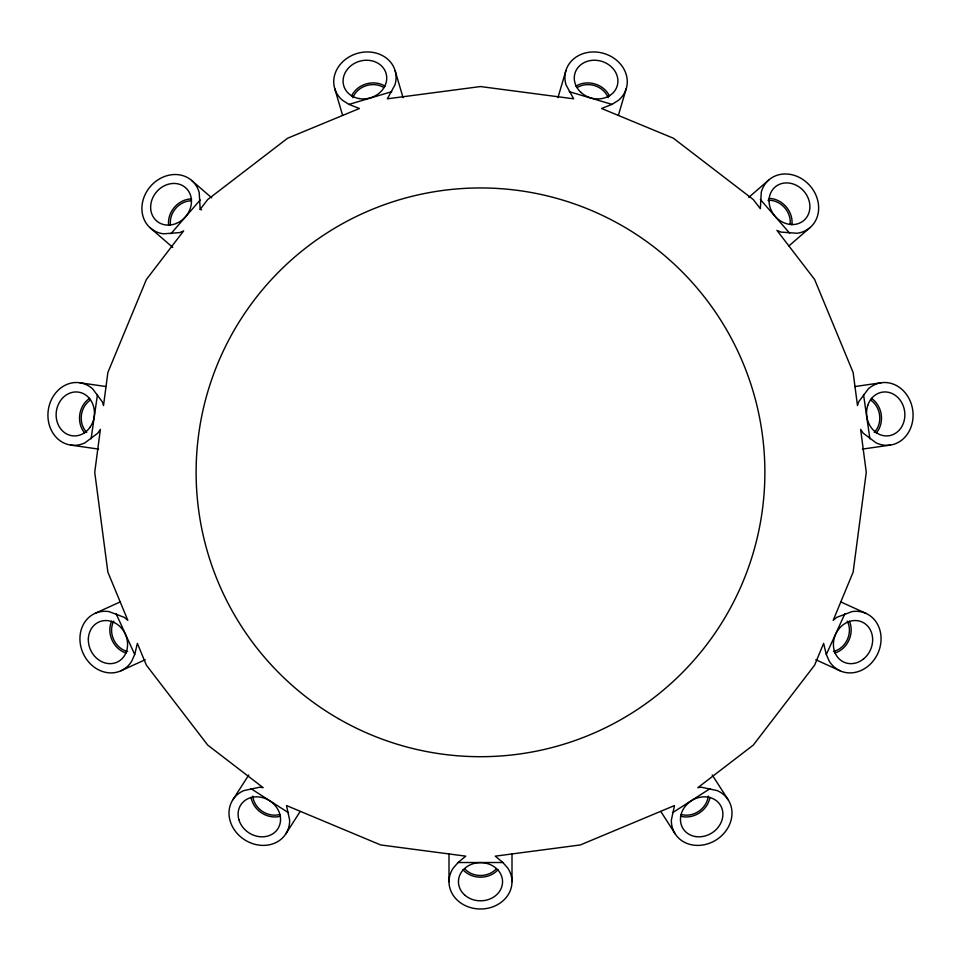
<?xml version="1.0" encoding="UTF-8"?>
<svg xmlns="http://www.w3.org/2000/svg" width="961" height="961" viewBox="0 0 961 961"><rect width="100%" height="100%" fill="white"/><g stroke="black" fill="none" stroke-linecap="round" stroke-linejoin="round"><path stroke-width="1.44" d="M200.176 209.366L207.72 199.54L287.615 138.228L359.39 108.497L348.999 104.401L342.596 100.364A31.497 27.268 -16.4 0 1 357.204 53.42A31.497 27.268 -16.4 0 1 394.923 84.964L387.343 98.815L480.5 86.55L573.657 98.815L566.077 84.964A31.497 27.268 16.4 0 1 603.796 53.42A31.497 27.268 16.4 0 1 618.403 100.364L612.109 104.305L601.61 108.497L673.385 138.228L753.28 199.54L760.319 208.705L761.292 192.092A31.497 27.268 49 0 1 810.063 185.833A31.497 27.268 49 0 1 797.077 233.259L780.873 232.081L776.944 230.376L814.592 279.435L853.128 372.472L857.488 405.59L858.629 401.926L868.324 388.881A31.497 27.268 81.8 0 1 912.71 410.035A31.497 27.268 81.8 0 1 876.108 442.865L863.122 433.099L860.612 429.339L866.269 472.319L853.128 572.167L833.175 620.35L836.731 617.358L851.939 611.628A31.497 27.268 -65.5 0 1 877.849 653.408A31.497 27.268 -65.5 0 1 829.319 661.264L826.232 654.345L823.625 643.389L814.592 665.204L753.28 745.099L697.83 787.66L701.362 787.215L717.254 790.627A31.497 27.268 -32.7 0 1 716.413 839.782A31.497 27.268 -32.7 0 1 671.355 820.093L674.49 805.558L580.348 844.947L495.251 856.155L502.771 862.401L507.768 868.083A31.497 27.268 0 0 1 480.5 908.998A31.497 27.268 0 0 1 453.232 868.083L458.229 862.401L465.749 856.155L380.652 844.947L286.51 805.558L289.645 820.093A31.497 27.268 32.7 0 1 244.587 839.782A31.497 27.268 32.7 0 1 243.746 790.627L259.638 787.215L263.17 787.66L207.72 745.099L146.408 665.204L137.375 643.389L134.768 654.345L131.681 661.264A31.497 27.268 65.5 0 1 83.151 653.408A31.497 27.268 65.5 0 1 109.061 611.628L124.269 617.358L127.825 620.35L107.872 572.167L94.731 472.319L100.388 429.339L97.878 433.099L84.892 442.865A31.497 27.268 -81.8 0 1 48.29 410.035A31.497 27.268 -81.8 0 1 92.676 388.881L102.371 401.926L103.512 405.59L107.872 372.472L146.408 279.435L183.671 230.88L179.707 232.598L163.502 233.811A31.497 27.268 -49.1 0 1 150.445 186.41A31.497 27.268 -49.1 0 1 199.215 192.584L200.176 209.366L201.546 209.846M91.103 438.793L97.469 394.551M557.957 97.59L565.885 70.694M618.379 115.38L626.296 88.472M826.304 654.477L844.839 613.803M232.826 799.828L248.779 774.974M285.825 833.848L300.18 811.492M170.926 233.727L200.2 199.948M748.763 197.401L768.812 179.959M788.969 245.896L810.135 227.493M612.001 104.401L569.236 91.679M672.496 812.754L710.107 788.609M94.899 613.442L120.425 601.814M121.026 670.754L145.195 659.739M348.999 104.401L391.764 91.679M854.918 386.55L881.225 382.754M862.449 449.099L890.21 445.099M458.157 862.522L502.843 862.522M79.775 382.754L106.082 386.55M70.79 445.099L98.551 449.099M840.575 601.814L866.101 613.442M815.805 659.739L839.974 670.754M250.893 788.609L288.504 812.754M191.671 180.464L211.756 197.87M150.433 228.069L172.752 247.409M760.331 199.456L789.654 233.187M712.221 774.974L728.174 799.828M660.82 811.492L675.175 833.848M116.161 613.803L134.696 654.477M395.115 70.694L403.043 97.59M334.704 88.472L342.621 115.38M863.531 394.551L869.897 438.793M511.997 853.668L511.997 881.717M449.003 853.668L449.003 881.717M279.771 814.472A20.073 17.382 32.7 0 1 252.815 796.068M280.528 816.189A22.043 19.088 32.7 0 1 251.085 797.294M127.597 651.498A20.073 17.382 65.5 0 1 113.746 621.118M126.131 653.036A22.043 19.088 65.5 0 1 111.632 621.202M496.429 868.684A20.073 17.382 0 0 1 464.571 868.684M497.99 869.729A22.043 19.088 0 0 1 463.01 869.729M86.73 432.45A20.073 17.382 -81.8 0 1 90.454 400.028M84.664 432.955A22.043 19.088 -81.8 0 1 89.649 398.334M708.185 796.068A20.073 17.382 -32.7 0 1 681.229 814.472M709.915 797.294A22.043 19.088 -32.7 0 1 680.472 816.189M170.481 224.85A20.073 17.382 -49.1 0 1 191.335 200.765M168.668 225.342A22.043 19.088 -49.1 0 1 191.575 198.903M847.254 621.118A20.073 17.382 -65.5 0 1 833.403 651.498M849.368 621.202A22.043 19.088 -65.5 0 1 834.869 653.036M352.831 97.686A20.073 17.382 -16.4 0 1 383.871 87.583M351.522 96.028A22.043 19.088 -16.4 0 1 385.073 86.154M870.546 400.028A20.073 17.382 81.8 0 1 874.27 432.45M871.351 398.334A22.043 19.088 81.8 0 1 876.336 432.955M577.129 87.583A20.073 17.382 16.4 0 1 608.169 97.686M575.927 86.154A22.043 19.088 16.4 0 1 609.478 96.028M767.983 200.296A20.073 17.382 49 0 1 790.086 224.309M768.944 198.398A22.043 19.088 49 0 1 791.9 224.802M238.917 819.769A22.043 19.088 32.7 0 0 274.57 832.502A22.043 19.088 32.7 0 0 264.491 798.231A22.043 19.088 32.7 0 0 238.917 819.769M88.352 638.921A22.043 19.088 65.5 0 0 117.11 662.153A22.043 19.088 65.5 0 0 118.431 625.215A22.043 19.088 65.5 0 0 88.352 638.921M464.908 895.22A22.043 19.088 0 0 0 501.798 886.667A22.043 19.088 0 0 0 474.794 863.278A22.043 19.088 0 0 0 464.908 895.22M90.082 427.201A22.043 19.088 -81.8 0 0 78.43 392.112A22.043 19.088 -81.8 0 0 57.348 422.48A22.043 19.088 -81.8 0 0 90.082 427.201M695.848 836.611A22.043 19.088 -32.7 0 0 722.264 809.486A22.043 19.088 -32.7 0 0 686.911 804.405A22.043 19.088 -32.7 0 0 695.848 836.611M176.331 223.432A22.043 19.088 -49.1 0 0 185.485 187.611A22.043 19.088 -49.1 0 0 151.345 201.774A22.043 19.088 -49.1 0 0 176.331 223.432M863.507 658.982A22.043 19.088 -65.5 0 0 862.173 622.043A22.043 19.088 -65.5 0 0 833.427 645.275A22.043 19.088 -65.5 0 0 863.507 658.982M359.006 98.551A22.043 19.088 -16.4 0 0 386.058 73.36A22.043 19.088 -16.4 0 0 349.672 66.826A22.043 19.088 -16.4 0 0 359.006 98.551M867.783 405.374A22.043 19.088 81.8 0 0 888.853 435.753A22.043 19.088 81.8 0 0 900.505 400.665A22.043 19.088 81.8 0 0 867.783 405.374M580.852 92.328A22.043 19.088 16.4 0 0 617.238 85.805A22.043 19.088 16.4 0 0 590.186 60.603A22.043 19.088 16.4 0 0 580.852 92.328M769.064 200.825A22.043 19.088 49 0 0 799.72 223.048A22.043 19.088 49 0 0 799.648 187.323A22.043 19.088 49 0 0 769.064 200.825M338.308 718.6A284.372 284.372 0 0 0 764.872 472.319A284.372 284.372 0 0 0 338.308 226.051A284.372 284.372 0 0 0 338.308 718.6"/></g></svg>
